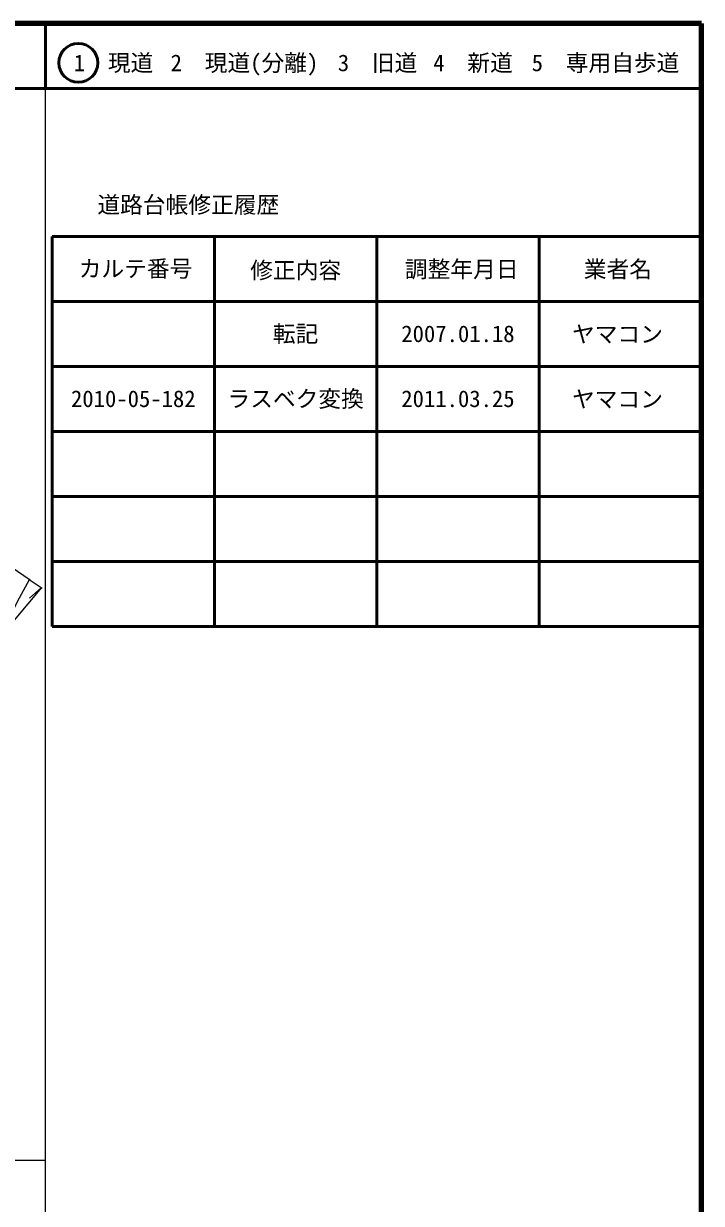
# Model space of a CAD drawing. Units: millimetres at full size, sheet at 1:1000; details may follow other scales. Extents: x 40000 to 680000, y 20000 to 380000.
# Drawn here: x 575600 to 680000, y 198357 to 380000 of the extents above; entities that cross this region are included whole.
import ezdxf
from ezdxf.enums import TextEntityAlignment as Align

# ---------------------------------------------------------------- set-up
doc = ezdxf.new("R2010")
doc.units = ezdxf.units.MM
doc.header["$LTSCALE"] = 1000
for name, color, linetype, lineweight in [('M-BGD', 7, 'Continuous', 25), ('M-BMK-OTRS', 5, 'Continuous', 25), ('M-STR-HTXT', 7, 'Continuous', 13), ('M-TTL', 2, 'Continuous', 140), ('M-TTL-BAND', 7, 'Continuous', 25), ('M-TTL-FRAM', 2, 'Continuous', 50), ('M-TTL-LINE', 7, 'Continuous', 50)]:
    doc.layers.add(name, color=color, linetype=linetype, lineweight=lineweight)
doc.layers.add('M-TTL-TXT', color=7, linetype='Continuous')
doc.styles.add('ＭＳ ゴシック', font='')
doc.styles.get('ＭＳ ゴシック').set_extended_font_data('MS Gothic')

msp = doc.modelspace()

# ---------------------------------------------------------------- linework, layer by layer
at = {"layer": 'M-BGD'}
msp.add_lwpolyline([(573146, 288203), (574079, 289898), (574963, 291593), (575908, 293288), (576511, 294403)], dxfattribs=at)
at = {"layer": 'M-BMK-OTRS'}
msp.add_line((576613, 294334), (532431, 324284), dxfattribs=at)
at = {"layer": 'M-STR-HTXT'}
for p, q in [((576613, 294334), (578479, 293069)), ((578350, 293157), (576521, 291518))]:
    msp.add_line(p, q, dxfattribs=at)
msp.add_lwpolyline([(578350, 293157), (570149, 283431), (563913, 276134), (560111, 271704), (556352, 267479), (553879, 265253), (548371, 261424), (540132, 256289), (535158, 253537), (527418, 249711), (518495, 246050), (511318, 243550), (506338, 242023), (498927, 240057), (492465, 238761), (488291, 238222), (485286, 238096), (470161, 237960), (452164, 237771)], dxfattribs=at)
at = {"layer": 'M-TTL'}
for p, q in [((680000, 380000), (40000, 380000)), ((680000, 20000), (680000, 380000))]:
    msp.add_line(p, q, dxfattribs=at)
at = {"layer": 'M-TTL-BAND'}
for p, q in [((579000, 20000), (579000, 370000)), ((40000, 205000), (579000, 205000))]:
    msp.add_line(p, q, dxfattribs=at)
at = {"layer": 'M-TTL-FRAM'}
for p, q in [((580000, 347197), (580000, 287197)), ((580000, 347197), (680000, 347197)), ((580000, 287197), (680000, 287197))]:
    msp.add_line(p, q, dxfattribs=at)
at = {"layer": 'M-TTL-LINE'}
for p, q in [((579000, 380000), (579000, 370000)), ((40000, 370000), (680000, 370000)), ((605000, 347197), (605000, 287197)), ((630000, 347197), (630000, 287197)), ((655000, 347197), (655000, 287197)), ((580000, 337197), (680000, 337197)), ((580000, 327197), (680000, 327197)), ((580000, 317197), (680000, 317197)), ((580000, 307197), (680000, 307197)), ((580000, 297197), (680000, 297197))]:
    msp.add_line(p, q, dxfattribs=at)
msp.add_circle((584031, 373958), 3000, dxfattribs=at)

# ---------------------------------------------------------------- texts
at = {"layer": 'M-TTL-TXT', "style": 'ＭＳ ゴシック'}
for s, p in [('1\u3000現道', (589448, 373958)), ('2\u3000現道(分離)', (609619, 373958)), ('3\u3000旧道', (630121, 373958)), ('4\u3000新道', (644824, 373958)), ('5\u3000専用自歩道', (665228, 373958)), ('道路台帳修正履歴', (600968, 352113)), ('カルテ番号', (592839, 342277)), ('修正内容', (617509, 342023)), ('調整年月日', (643089, 342197)), ('業者名', (667134, 342197)), ('転記', (617500, 332245)), ('2007.01.18', (642500, 332245)), ('ヤマコン', (667077, 332189)), ('2010-05-182', (592500, 322245)), ('ラスベク変換', (617500, 322245)), ('2011.03.25', (642500, 322245)), ('ヤマコン', (667077, 322189))]:
    msp.add_text(s, height=2566, dxfattribs=at).set_placement(p, align=Align.MIDDLE_CENTER)

doc.saveas('drawing.dxf')
